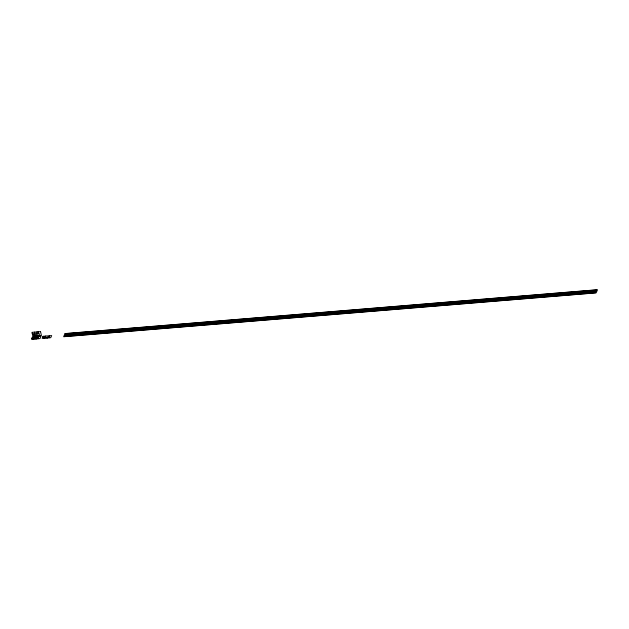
<?xml version="1.0" encoding="UTF-8"?>
<svg xmlns="http://www.w3.org/2000/svg" width="629" height="629" viewBox="0 0 629 629"><rect width="100%" height="100%" fill="white"/><g stroke="black" fill="none" stroke-linecap="round" stroke-linejoin="round"><path stroke-width="0.94" d="M38.345 338.709L38.542 336.672M49.062 337.828L49.251 335.792M34.163 336.177L34.65 332.12M64.685 336.641L66.108 333.496M65.762 336.554L67.177 333.401M66.831 336.468L68.246 333.315M67.901 336.373L69.324 333.228M68.97 336.287L70.393 333.142M70.047 336.201L71.462 333.048M71.116 336.114L72.532 332.961M72.186 336.02L73.609 332.875M73.263 335.933L74.678 332.788M74.332 335.847L75.747 332.702M75.401 335.76L76.817 332.607M76.471 335.674L77.894 332.521M77.548 335.579L78.963 332.434M78.617 335.493L80.032 332.348M79.686 335.406L81.11 332.254M80.756 335.32L82.179 332.167M81.833 335.226L83.248 332.081M82.902 335.139L84.317 331.994M83.971 335.053L85.395 331.9M85.049 334.966L86.464 331.813M86.118 334.88L87.533 331.727M87.187 334.785L88.603 331.64M88.257 334.699L89.68 331.554M89.334 334.612L90.749 331.459M90.403 334.526L91.818 331.373M91.472 334.431L92.895 331.286M92.542 334.345L93.965 331.2M93.619 334.258L95.034 331.106M94.688 334.172L96.103 331.019M95.757 334.085L97.18 330.933M96.835 333.991L98.25 330.846M97.904 333.905L99.319 330.76M98.973 333.818L100.388 330.665M100.042 333.732L101.466 330.579M101.12 333.637L102.535 330.492M102.189 333.551L103.604 330.406M103.258 333.464L104.681 330.311M104.335 333.378L105.751 330.225M105.405 333.291L106.82 330.139M106.474 333.197L107.889 330.052M107.543 333.111L108.966 329.966M108.62 333.024L110.036 329.871M109.69 332.938L111.105 329.785M110.759 332.843L112.182 329.698M111.828 332.757L113.251 329.612M112.905 332.67L114.321 329.517M113.975 332.584L115.39 329.431M115.044 332.497L116.467 329.344M116.121 332.403L117.537 329.258M117.191 332.316L118.606 329.171M118.26 332.23L119.675 329.077M119.329 332.143L120.752 328.991M120.406 332.049L121.822 328.904M121.476 331.963L122.891 328.818M122.545 331.876L123.968 328.723M123.614 331.79L125.037 328.637M124.691 331.695L126.107 328.55M125.761 331.609L127.176 328.464M126.83 331.522L128.253 328.377M127.907 331.436L129.322 328.283M128.976 331.349L130.392 328.196M130.046 331.255L131.461 328.11M131.115 331.168L132.538 328.024M132.192 331.082L133.607 327.929M133.262 330.996L134.677 327.843M134.331 330.901L135.754 327.756M135.4 330.815L136.823 327.67M136.477 330.728L137.893 327.583M137.547 330.642L138.962 327.489M138.616 330.555L140.039 327.402M139.693 330.461L141.108 327.316M140.762 330.374L142.178 327.229M141.832 330.288L143.247 327.135M142.901 330.201L144.324 327.049M143.978 330.107L145.393 326.962M145.047 330.021L146.463 326.876M146.117 329.934L147.54 326.789M147.194 329.848L148.609 326.695M148.263 329.761L149.678 326.608M149.332 329.667L150.748 326.522M150.402 329.58L151.825 326.435M151.479 329.494L152.894 326.341M152.548 329.407L153.963 326.254M153.618 329.313L155.033 326.168M154.687 329.226L156.11 326.081M155.764 329.14L157.179 325.995M156.833 329.053L158.249 325.901M157.903 328.967L159.326 325.814M158.98 328.873L160.395 325.728M160.049 328.786L161.464 325.641M161.118 328.7L162.534 325.547M162.188 328.613L163.611 325.46M163.265 328.519L164.68 325.374M164.334 328.432L165.749 325.287M165.403 328.346L166.827 325.193M166.473 328.259L167.896 325.107M167.55 328.173L168.965 325.02M168.619 328.079L170.034 324.934M169.688 327.992L171.112 324.847M170.766 327.906L172.181 324.753M171.835 327.819L173.25 324.666M172.904 327.725L174.319 324.58M173.974 327.638L175.397 324.493M175.051 327.552L176.466 324.399M176.12 327.465L177.535 324.312M177.189 327.379L178.612 324.226M178.259 327.284L179.682 324.139M179.336 327.198L180.751 324.053M180.405 327.111L181.82 323.959M181.474 327.025L182.897 323.872M182.552 326.931L183.967 323.786M183.621 326.844L185.036 323.699M184.69 326.758L186.105 323.605M185.759 326.671L187.183 323.518M186.837 326.585L188.252 323.432M187.906 326.49L189.321 323.345M188.975 326.404L190.398 323.259M190.044 326.317L191.468 323.164M191.122 326.231L192.537 323.078M192.191 326.137L193.606 322.992M193.26 326.05L194.683 322.905M194.337 325.964L195.753 322.811M195.407 325.877L196.822 322.724M196.476 325.791L197.891 322.638M197.545 325.696L198.968 322.551M198.622 325.61L200.038 322.465M199.692 325.523L201.107 322.37M200.761 325.437L202.184 322.284M201.838 325.342L203.253 322.197M202.908 325.256L204.323 322.111M203.977 325.169L205.392 322.017M205.046 325.083L206.469 321.93M206.123 324.989L207.539 321.844M207.193 324.902L208.608 321.757M208.262 324.816L209.685 321.671M209.331 324.729L210.754 321.576M210.408 324.643L211.824 321.49M211.478 324.548L212.893 321.403M212.547 324.462L213.97 321.317M213.624 324.375L215.039 321.222M214.693 324.289L216.109 321.136M215.763 324.194L217.178 321.049M216.832 324.108L218.255 320.963M217.909 324.021L219.324 320.876M218.978 323.935L220.394 320.782M220.048 323.849L221.471 320.696M221.117 323.754L222.54 320.609M222.194 323.668L223.609 320.523M223.264 323.581L224.679 320.428M224.333 323.495L225.756 320.342M225.41 323.4L226.825 320.255M226.479 323.314L227.895 320.169M227.549 323.227L228.964 320.082M228.618 323.141L230.041 319.988M229.695 323.054L231.11 319.902M230.764 322.96L232.18 319.815M231.834 322.874L233.257 319.729M232.903 322.787L234.326 319.634M233.98 322.701L235.395 319.548M235.049 322.606L236.465 319.461M236.119 322.52L237.542 319.375M237.196 322.433L238.611 319.288M238.265 322.347L239.68 319.194M239.334 322.26L240.75 319.107M240.404 322.166L241.827 319.021M241.481 322.079L242.896 318.934M242.55 321.993L243.966 318.84M243.62 321.906L245.043 318.754M244.697 321.812L246.112 318.667M245.766 321.726L247.181 318.581M246.835 321.639L248.251 318.486M247.905 321.553L249.328 318.4M248.982 321.466L250.397 318.313M250.051 321.372L251.466 318.227M251.12 321.285L252.543 318.14M252.19 321.199L253.613 318.046M253.267 321.112L254.682 317.959M254.336 321.018L255.751 317.873M255.405 320.932L256.829 317.787M256.483 320.845L257.898 317.692M257.552 320.759L258.967 317.606M258.621 320.672L260.036 317.519M259.691 320.578L261.114 317.433M260.768 320.491L262.183 317.346M261.837 320.405L263.252 317.252M262.906 320.318L264.329 317.165M263.976 320.224L265.399 317.079M265.053 320.137L266.468 316.992M266.122 320.051L267.537 316.898M267.191 319.964L268.614 316.812M268.269 319.878L269.684 316.725M269.338 319.784L270.753 316.639M270.407 319.697L271.822 316.552M271.476 319.611L272.9 316.458M272.554 319.524L273.969 316.371M273.623 319.43L275.038 316.285M274.692 319.343L276.115 316.198M275.761 319.257L277.185 316.104M276.839 319.17L278.254 316.017M277.908 319.084L279.323 315.931M278.977 318.989L280.4 315.844M280.054 318.903L281.47 315.758M281.124 318.817L282.539 315.664M282.193 318.73L283.608 315.577M283.262 318.636L284.685 315.491M284.339 318.549L285.755 315.404M285.409 318.463L286.824 315.31M286.478 318.376L287.901 315.223M287.555 318.282L288.97 315.137M288.625 318.195L290.04 315.05M289.694 318.109L291.109 314.964M290.763 318.022L292.186 314.87M291.84 317.936L293.256 314.783M292.91 317.842L294.325 314.697M293.979 317.755L295.402 314.61M295.048 317.669L296.471 314.516M296.125 317.582L297.541 314.429M297.195 317.488L298.61 314.343M298.264 317.401L299.687 314.256M299.341 317.315L300.756 314.17M300.41 317.228L301.826 314.075M301.48 317.142L302.895 313.989M302.549 317.047L303.972 313.902M303.626 316.961L305.041 313.816M304.695 316.874L306.111 313.722M305.765 316.788L307.188 313.635M306.834 316.694L308.257 313.549M307.911 316.607L309.326 313.462M308.981 316.521L310.396 313.376M310.05 316.434L311.473 313.281M311.127 316.348L312.542 313.195M312.196 316.253L313.612 313.108M313.266 316.167L314.681 313.022M314.335 316.08L315.758 312.928M315.412 315.994L316.827 312.841M316.481 315.9L317.897 312.755M317.551 315.813L318.974 312.668M318.62 315.727L320.043 312.582M319.697 315.64L321.112 312.487M320.766 315.554L322.182 312.401M321.836 315.459L323.259 312.314M322.913 315.373L324.328 312.228M323.982 315.286L325.397 312.133M325.051 315.2L326.467 312.047M326.121 315.105L327.544 311.96M327.198 315.019L328.613 311.874M328.267 314.932L329.682 311.78M329.337 314.846L330.76 311.693M330.406 314.759L331.829 311.607M331.483 314.665L332.898 311.52M332.552 314.579L333.968 311.434M333.622 314.492L335.045 311.339M334.699 314.406L336.114 311.253M335.768 314.311L337.183 311.166M336.837 314.225L338.253 311.08M337.907 314.138L339.33 310.985M338.984 314.052L340.399 310.899M340.053 313.965L341.468 310.812M341.122 313.871L342.546 310.726M342.2 313.785L343.615 310.64M343.269 313.698L344.684 310.545M344.338 313.612L345.753 310.459M345.407 313.517L346.831 310.372M346.485 313.431L347.9 310.286M347.554 313.344L348.969 310.191M348.623 313.258L350.046 310.105M349.693 313.171L351.116 310.018M350.77 313.077L352.185 309.932M351.839 312.99L353.254 309.845M352.908 312.904L354.331 309.751M353.985 312.817L355.401 309.665M355.055 312.723L356.47 309.578M356.124 312.637L357.539 309.492M357.193 312.55L358.616 309.397M358.271 312.464L359.686 309.311M359.34 312.377L360.755 309.224M360.409 312.283L361.832 309.138M361.478 312.196L362.902 309.051M362.556 312.11L363.971 308.957M363.625 312.023L365.04 308.87M364.694 311.929L366.117 308.784M365.771 311.842L367.187 308.697M366.841 311.756L368.256 308.603M367.91 311.669L369.325 308.517M368.979 311.575L370.402 308.43M370.056 311.489L371.472 308.344M371.126 311.402L372.541 308.257M372.195 311.316L373.618 308.163M373.264 311.229L374.687 308.076M374.341 311.135L375.757 307.99M375.411 311.048L376.826 307.903M376.48 310.962L377.903 307.809M377.557 310.875L378.973 307.723M378.627 310.781L380.042 307.636M379.696 310.695L381.111 307.55M380.765 310.608L382.188 307.463M381.842 310.522L383.258 307.369M382.912 310.435L384.327 307.282M383.981 310.341L385.404 307.196M385.058 310.254L386.473 307.109M386.127 310.168L387.543 307.015M387.197 310.081L388.612 306.928M388.266 309.987L389.689 306.842M389.343 309.9L390.758 306.755M390.412 309.814L391.828 306.669M391.482 309.727L392.905 306.575M392.551 309.641L393.974 306.488M393.628 309.547L395.043 306.402M394.697 309.46L396.113 306.315M395.767 309.374L397.19 306.221M396.844 309.287L398.259 306.134M397.913 309.193L399.329 306.048M398.983 309.106L400.398 305.961M400.052 309.02L401.475 305.875M401.129 308.933L402.544 305.78M402.198 308.847L403.614 305.694M403.268 308.753L404.691 305.608M404.337 308.666L405.76 305.521M405.414 308.58L406.829 305.427M406.483 308.493L407.899 305.34M407.553 308.399L408.976 305.254M408.63 308.312L410.045 305.167M409.699 308.226L411.114 305.073M410.768 308.139L412.184 304.986M411.838 308.053L413.261 304.9M412.915 307.958L414.33 304.813M413.984 307.872L415.399 304.727M415.054 307.785L416.477 304.633M416.123 307.699L417.546 304.546M417.2 307.605L418.615 304.46M418.269 307.518L419.685 304.373M419.339 307.432L420.762 304.279M420.416 307.345L421.831 304.192M421.485 307.259L422.9 304.106M422.554 307.164L423.97 304.019M423.624 307.078L425.047 303.933M424.701 306.991L426.116 303.838M425.77 306.905L427.185 303.752M426.839 306.81L428.263 303.665M427.917 306.724L429.332 303.579M428.986 306.637L430.401 303.485M430.055 306.551L431.47 303.398M431.124 306.465L432.548 303.312M432.202 306.37L433.617 303.225M433.271 306.284L434.686 303.139M434.34 306.197L435.763 303.044M435.41 306.111L436.833 302.958M436.487 306.016L437.902 302.871M437.556 305.93L438.971 302.785M438.625 305.843L440.048 302.691M439.702 305.757L441.118 302.604M440.772 305.67L442.187 302.518M441.841 305.576L443.256 302.431M442.91 305.49L444.333 302.345M443.988 305.403L445.403 302.25M445.057 305.317L446.472 302.164M446.126 305.222L447.549 302.077M447.195 305.136L448.619 301.991M448.273 305.049L449.688 301.896M449.342 304.963L450.757 301.81M450.411 304.868L451.834 301.723M451.488 304.782L452.904 301.637M452.558 304.695L453.973 301.55M453.627 304.609L455.042 301.456M454.696 304.522L456.119 301.37M455.773 304.428L457.189 301.283M456.843 304.342L458.258 301.197M457.912 304.255L459.335 301.102M458.981 304.169L460.404 301.016M460.058 304.074L461.474 300.929M461.128 303.988L462.543 300.843M462.197 303.901L463.62 300.756M463.274 303.815L464.689 300.662M464.344 303.728L465.759 300.576M465.413 303.634L466.828 300.489M466.482 303.548L467.905 300.403M467.559 303.461L468.975 300.308M468.629 303.375L470.044 300.222M469.698 303.28L471.121 300.135M470.767 303.194L472.19 300.049M471.844 303.107L473.26 299.962M472.914 303.021L474.329 299.868M473.983 302.934L475.406 299.781M475.06 302.84L476.475 299.695M476.129 302.753L477.545 299.608M477.199 302.667L478.614 299.514M478.268 302.58L479.691 299.428M479.345 302.486L480.76 299.341M480.414 302.4L481.83 299.255M481.484 302.313L482.907 299.168M482.561 302.227L483.976 299.074M483.63 302.14L485.045 298.987M484.7 302.046L486.115 298.901M485.769 301.959L487.192 298.814M486.846 301.873L488.261 298.72M487.915 301.786L489.331 298.633M488.985 301.692L490.408 298.547M490.054 301.606L491.477 298.461M491.131 301.519L492.546 298.366M492.2 301.433L493.616 298.28M493.27 301.346L494.693 298.193M494.347 301.252L495.762 298.107M495.416 301.165L496.831 298.02M496.485 301.079L497.901 297.926M497.555 300.992L498.978 297.839M498.632 300.898L500.047 297.753M499.701 300.811L501.116 297.666M500.77 300.725L502.194 297.572M501.84 300.638L503.263 297.486M502.917 300.552L504.332 297.399M503.986 300.458L505.401 297.313M505.056 300.371L506.479 297.226M506.133 300.285L507.548 297.132M507.202 300.198L508.617 297.045M508.271 300.104L509.687 296.959M509.341 300.017L510.764 296.872M510.418 299.931L511.833 296.778M511.487 299.844L512.902 296.691M512.556 299.758L513.979 296.605M513.626 299.663L515.049 296.518M514.703 299.577L516.118 296.432M515.772 299.49L517.187 296.338M516.841 299.404L518.265 296.251M517.919 299.31L519.334 296.165M518.988 299.223L520.403 296.078M520.057 299.137L521.472 295.984M521.126 299.05L522.55 295.897M522.204 298.964L523.619 295.811M523.273 298.869L524.688 295.724M524.342 298.783L525.765 295.638M525.419 298.696L526.835 295.544M526.489 298.61L527.904 295.457M527.558 298.516L528.973 295.371M528.627 298.429L530.05 295.284M529.704 298.343L531.12 295.19M530.774 298.256L532.189 295.103M531.843 298.162L533.266 295.017M532.912 298.075L534.336 294.93M533.99 297.989L535.405 294.844M535.059 297.902L536.474 294.749M536.128 297.816L537.551 294.663M537.205 297.721L538.621 294.576M538.275 297.635L539.69 294.49M539.344 297.548L540.759 294.396M540.413 297.462L541.836 294.309M541.49 297.368L542.906 294.223M542.56 297.281L543.975 294.136M543.629 297.195L545.052 294.05M544.698 297.108L546.121 293.955M545.775 297.022L547.191 293.869M546.845 296.927L548.26 293.782M547.914 296.841L549.337 293.696M548.991 296.754L550.406 293.601M550.061 296.668L551.476 293.515M551.13 296.573L552.545 293.428M552.199 296.487L553.622 293.342M553.276 296.401L554.692 293.256M554.346 296.314L555.761 293.161M555.415 296.228L556.838 293.075M556.484 296.133L557.907 292.988M557.561 296.047L558.977 292.902M558.631 295.96L560.046 292.807M559.7 295.874L561.123 292.721M560.777 295.779L562.192 292.634M561.846 295.693L563.262 292.548M562.916 295.606L564.331 292.461M563.985 295.52L565.408 292.367M565.062 295.433L566.477 292.281M566.131 295.339L567.547 292.194M567.201 295.253L568.624 292.108M568.278 295.166L569.693 292.013M569.347 295.08L570.762 291.927M570.417 294.985L571.832 291.84M571.486 294.899L572.909 291.754M572.563 294.812L573.978 291.659M573.632 294.726L575.048 291.573M574.702 294.639L576.125 291.486M575.771 294.545L577.194 291.4M576.848 294.458L578.263 291.313M577.917 294.372L579.333 291.219M578.987 294.286L580.41 291.133M580.064 294.191L581.479 291.046M581.133 294.105L582.548 290.96M582.202 294.018L583.618 290.865M583.272 293.932L584.695 290.779M584.349 293.845L585.764 290.692M585.418 293.751L586.833 290.606M586.487 293.664L587.911 290.519M587.557 293.578L588.98 290.425M588.634 293.491L590.049 290.339M589.703 293.397L591.118 290.252M590.773 293.311L592.196 290.166M591.85 293.224L593.265 290.071M592.919 293.138L594.334 289.985M593.988 293.051L595.404 289.898M595.058 292.957L596.481 289.812M37.386 336.869L35.759 339.023M32.747 339.173L35.067 336.955M43.464 338.292L45.783 336.075M46.161 337.679L49.196 336.436M34.422 337.694L38.463 337.789M34.532 333.228L38.967 333.724M42.921 336.853L47.631 338.048M32.213 337.742L36.914 338.929M42.662 337.443L44.911 338.268M31.945 338.323L34.194 339.149M32.197 333.15L38.33 335.776M32.449 334.258L35.617 336.004M38.125 331.837L39.769 335.713M36.969 331.876L37.174 335.878M32.394 337.175L31.45 339.275L40.02 338.575L40.964 336.476L32.394 337.175M43.11 336.295L42.167 338.394L50.737 337.687L51.68 335.587L43.11 336.295M65.031 333.582L63.615 336.727L596.135 292.87L597.55 289.725L65.031 333.582M40.547 331.632L31.977 332.34L32.865 336.279L41.435 335.572L40.547 331.632"/></g></svg>
